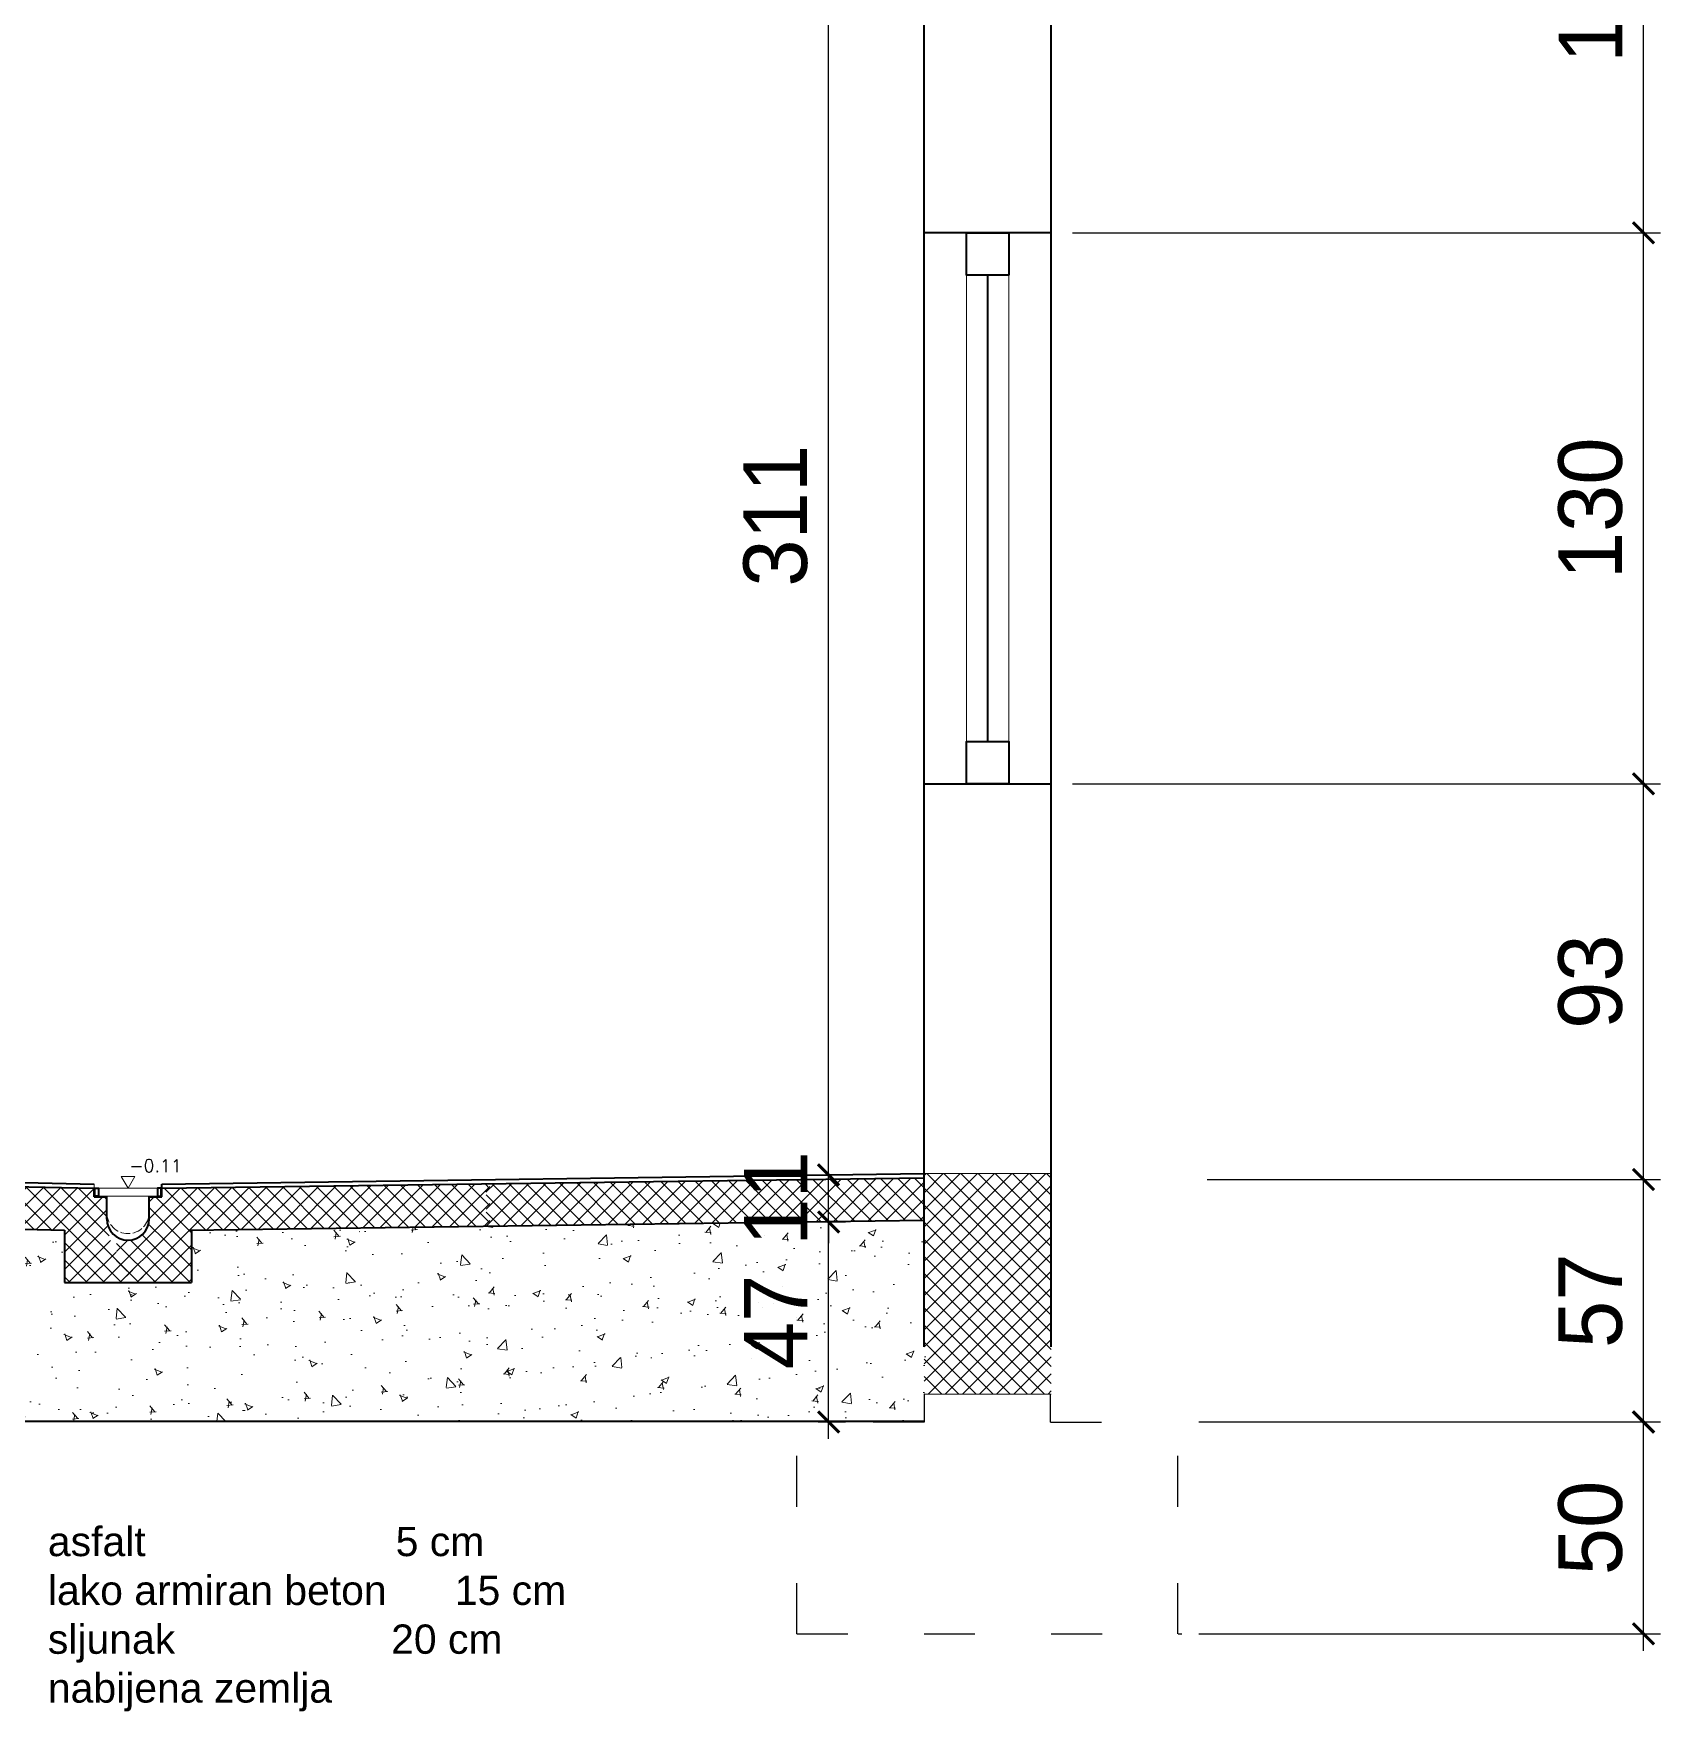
# Model space of a CAD drawing. Header units: millimetres. Extents: x 73 to 57768, y -40361 to 10065.
# Drawn here: x 55808.4 to 56192.4, y -11908.1 to -11512.2 of the extents above; entities that cross this region are included whole.
import ezdxf

# ---------------------------------------------------------------- set-up
doc = ezdxf.new("R2010")
doc.units = ezdxf.units.MM
for name, pattern in [('ACAD_ISO02W100', [15, 12, -3]), ('ACAD_ISO03W100', [30, 12, -18]), ('DASHED2', [9.525, 6.35, -3.175])]:
    doc.linetypes.add(name, pattern=pattern)
for name, color, linetype, lineweight in [('cijevi', 151, 'ACAD_ISO03W100', 30), ('kote', 124, 'Continuous', 5), ('kote i opisi', 32, 'Continuous', 5), ('kote i srafura', 9, 'Continuous', 5), ('shrafura', 2, 'Continuous', 5)]:
    doc.layers.add(name, color=color, linetype=linetype, lineweight=lineweight)
doc.layers.add('pogled', color=7, linetype='Continuous', lineweight=5, true_color=0x8db1c3)
doc.layers.add('presjek', color=7, linetype='Continuous', lineweight=40, true_color=0xe37da2)
doc.layers.add('TEXT', color=7, linetype='Continuous')
doc.styles.add('1na10', font='simplex.shx', dxfattribs={"width": 0.8, "height": 3})
doc.styles.add('1na50', font='', dxfattribs={"height": 15})
doc.styles.get('1na50').set_extended_font_data('SwitzerlandCondLight BH')
doc.dimstyles.new('1na50', dxfattribs={"dimtxt": 2.5, "dimasz": 5, "dimexe": 4, "dimexo": 5, "dimgap": 5, "dimtad": 1, "dimdec": 0, "dimtxsty": '1na50', "dimblk": 'ARCHTICK', "dimcen": 2.5, "dimdle": 4, "dimadec": 0, "dimazin": 0, "dimtfac": 1, "dimtdec": 0, "dimtix": 1, "dimtmove": 0, "dimatfit": 3, "dimldrblk": 'ARCHTICK', "dimfxl": 1, "dimarcsym": 0})
pattern_1 = [(130, (133093.063, 15767.811), (-18.218467, -1.5939086), [1.905, -20.955]), (185, (133093.063, 15767.811), (3.5242826, 19.1056643), [1.524, -16.764]), (79.549, (133091.544, 15767.679), (-14.69425, 17.5116688), [1.619, -17.809]), (133.8158, (133093.063, 15772.891), (-27.107904, -4.204233), [2.8575, -31.4325]), (83.3644, (133090.804, 15772.54), (-23.7404234, 24.742556), [2.4285, -26.7135]), (188.816, (133093.063, 15772.891), (-23.740461, 24.742512), [2.286, -25.146]), (159, (133090.523, 15771.621), (-15.161488, -10.2265519), [1.905, -20.955]), (214, (133090.523, 15771.621), (-6.180203, 18.4187966), [1.524, -16.764]), (108.5486, (133089.26, 15770.77), (-21.341649, 8.1922858), [1.619, -17.809]), (142.5, (133093.0626, 15767.8115), (-0.3088603, 8.4555039), [0, -16.5608, 0, -17.018, 0, -16.8275]), (172.5, (133093.063, 15767.8115), (-6.6819663, 10.0180575), [0, -9.7028, 0, -16.1798, 0, -6.4135]), (212.5, (133098.727, 15767.8115), (-13.5590595, -0.5728744), [0, -6.35, 0, -19.812, 0, -26.289]), (222.5, (133101.267, 15767.811), (-14.8129181, 2.5426491), [0, -8.255, 0, -13.1572, 0, -18.669])]
pattern_2 = [(135, (133093.0626, 15767.8115), (2.02055763, 2.02055763), []), (45, (133093.0626, 15767.8115), (2.02055763, -2.02055763), [])]

# ---------------------------------------------------------------- blocks, each defined once
blk = doc.blocks.new('_ArchTick')
at = {"layer": 'kote', "color": 0, "const_width": 0.15}
blk.add_lwpolyline([(-0.5, -0.5), (0.5, 0.5)], dxfattribs=at)
blk = doc.blocks.new('*D1212')
at = {"layer": 'Defpoints', "color": 0}
for p in [(56078.48, -11839.84), (56188.44, -11839.84), (56078.48, -11889.84)]:
    blk.add_point(p, dxfattribs=at)
at = {"layer": 'kote i srafura', "color": 0, "lineweight": -2}
for p, q in [((56188.44, -11893.84), (56188.44, -11835.84)), ((56083.48, -11839.84), (56192.44, -11839.84)), ((56083.48, -11889.84), (56192.44, -11889.84))]:
    blk.add_line(p, q, dxfattribs=at)
at = {"layer": 'kote i srafura', "color": 0, "lineweight": -2, "xscale": 5, "yscale": 5, "zscale": 5}
for p, rotation in [((56188.44, -11839.84), 90), ((56188.44, -11889.84), 270)]:
    blk.add_blockref('_ArchTick', p, dxfattribs=dict(at, rotation=rotation))
at = {"layer": 'kote i srafura', "color": 0, "insert": (56175.94, -11864.84), "char_height": 15, "attachment_point": 5, "rotation": 90, "style": '1na50'}
blk.add_mtext('50', dxfattribs=at)
blk = doc.blocks.new('*D1214')
at = {"layer": 'Defpoints', "color": 0}
for p in [(56080.43, -11782.62), (56188.44, -11782.62), (56078.82, -11839.84)]:
    blk.add_point(p, dxfattribs=at)
at = {"layer": 'kote i srafura', "color": 0, "lineweight": -2}
for p, q in [((56188.44, -11843.84), (56188.44, -11778.62)), ((56085.43, -11782.62), (56192.44, -11782.62)), ((56083.82, -11839.84), (56192.44, -11839.84))]:
    blk.add_line(p, q, dxfattribs=at)
at = {"layer": 'kote i srafura', "color": 0, "lineweight": -2, "xscale": 5, "yscale": 5, "zscale": 5}
for p, rotation in [((56188.44, -11782.62), 90), ((56188.44, -11839.84), 270)]:
    blk.add_blockref('_ArchTick', p, dxfattribs=dict(at, rotation=rotation))
at = {"layer": 'kote i srafura', "color": 0, "insert": (56175.94, -11811.23), "char_height": 15, "attachment_point": 5, "rotation": 90, "style": '1na50'}
blk.add_mtext('57', dxfattribs=at)
blk = doc.blocks.new('*D1215')
at = {"layer": 'Defpoints', "color": 0}
for p in [(56048.61, -11689.23), (56188.44, -11689.23), (56080.43, -11782.62)]:
    blk.add_point(p, dxfattribs=at)
at = {"layer": 'kote i srafura', "color": 0, "lineweight": -2}
for p, q in [((56188.44, -11786.62), (56188.44, -11685.23)), ((56053.61, -11689.23), (56192.44, -11689.23)), ((56085.43, -11782.62), (56192.44, -11782.62))]:
    blk.add_line(p, q, dxfattribs=at)
at = {"layer": 'kote i srafura', "color": 0, "lineweight": -2, "xscale": 5, "yscale": 5, "zscale": 5}
for p, rotation in [((56188.44, -11689.23), 90), ((56188.44, -11782.62), 270)]:
    blk.add_blockref('_ArchTick', p, dxfattribs=dict(at, rotation=rotation))
at = {"layer": 'kote i srafura', "color": 0, "insert": (56175.94, -11735.92), "char_height": 15, "attachment_point": 5, "rotation": 90, "style": '1na50'}
blk.add_mtext('93', dxfattribs=at)
blk = doc.blocks.new('*D1216')
at = {"layer": 'Defpoints', "color": 0}
for p in [(56048.61, -11559.23), (56188.44, -11559.23), (56048.61, -11689.23)]:
    blk.add_point(p, dxfattribs=at)
at = {"layer": 'kote i srafura', "color": 0, "lineweight": -2}
for p, q in [((56188.44, -11693.23), (56188.44, -11555.23)), ((56053.61, -11559.23), (56192.44, -11559.23)), ((56053.61, -11689.23), (56192.44, -11689.23))]:
    blk.add_line(p, q, dxfattribs=at)
at = {"layer": 'kote i srafura', "color": 0, "lineweight": -2, "xscale": 5, "yscale": 5, "zscale": 5}
for p, rotation in [((56188.44, -11559.23), 90), ((56188.44, -11689.23), 270)]:
    blk.add_blockref('_ArchTick', p, dxfattribs=dict(at, rotation=rotation))
at = {"layer": 'kote i srafura', "color": 0, "insert": (56175.94, -11624.23), "char_height": 15, "attachment_point": 5, "rotation": 90, "style": '1na50'}
blk.add_mtext('130', dxfattribs=at)
blk = doc.blocks.new('*D1217')
at = {"layer": 'Defpoints', "color": 0}
for p in [(56048.61, -11445.42), (56188.44, -11445.42), (56048.61, -11559.23)]:
    blk.add_point(p, dxfattribs=at)
at = {"layer": 'kote i srafura', "color": 0, "lineweight": -2}
for p, q in [((56188.44, -11563.23), (56188.44, -11441.42)), ((56053.61, -11445.42), (56192.44, -11445.42)), ((56053.61, -11559.23), (56192.44, -11559.23))]:
    blk.add_line(p, q, dxfattribs=at)
at = {"layer": 'kote i srafura', "color": 0, "lineweight": -2, "xscale": 5, "yscale": 5, "zscale": 5}
for p, rotation in [((56188.44, -11445.42), 90), ((56188.44, -11559.23), 270)]:
    blk.add_blockref('_ArchTick', p, dxfattribs=dict(at, rotation=rotation))
at = {"layer": 'kote i srafura', "color": 0, "insert": (56175.94, -11502.33), "char_height": 15, "attachment_point": 5, "rotation": 90, "style": '1na50'}
blk.add_mtext('114', dxfattribs=at)
blk = doc.blocks.new('*D1219')
at = {"layer": 'Defpoints', "color": 0}
for p in [(55987.96, -11792.64), (55996.07, -11792.64), (55988.61, -11839.84)]:
    blk.add_point(p, dxfattribs=at)
at = {"layer": 'kote i srafura', "color": 0, "lineweight": -2}
for p, q in [((55996.07, -11843.84), (55996.07, -11788.64)), ((55992.96, -11792.64), (56000.07, -11792.64)), ((55993.61, -11839.84), (56000.07, -11839.84))]:
    blk.add_line(p, q, dxfattribs=at)
at = {"layer": 'kote i srafura', "color": 0, "lineweight": -2, "xscale": 5, "yscale": 5, "zscale": 5}
for p, rotation in [((55996.07, -11792.64), 90), ((55996.07, -11839.84), 270)]:
    blk.add_blockref('_ArchTick', p, dxfattribs=dict(at, rotation=rotation))
at = {"layer": 'kote i srafura', "color": 0, "insert": (55983.57, -11816.24), "char_height": 15, "attachment_point": 5, "rotation": 90, "style": '1na50'}
blk.add_mtext('47', dxfattribs=at)
blk = doc.blocks.new('*D1220')
at = {"layer": 'Defpoints', "color": 0}
for p in [(55996.07, -11781.52), (55996.24, -11781.52), (55987.96, -11792.64)]:
    blk.add_point(p, dxfattribs=at)
at = {"layer": 'kote i srafura', "color": 0, "lineweight": -2}
for p, q in [((55996.07, -11781.52), (55996.07, -11776.52)), ((55991.24, -11781.52), (55992.07, -11781.52)), ((55996.07, -11792.64), (55996.07, -11781.52)), ((55992.96, -11792.64), (56000.07, -11792.64)), ((55996.07, -11792.64), (55996.07, -11797.64))]:
    blk.add_line(p, q, dxfattribs=at)
at = {"layer": 'kote i srafura', "color": 0, "lineweight": -2, "xscale": 5, "yscale": 5, "zscale": 5}
for p, rotation in [((55996.07, -11781.52), 270), ((55996.07, -11792.64), 90)]:
    blk.add_blockref('_ArchTick', p, dxfattribs=dict(at, rotation=rotation))
at = {"layer": 'kote i srafura', "color": 0, "insert": (55983.57, -11787.08), "char_height": 15, "attachment_point": 5, "rotation": 90, "style": '1na50'}
blk.add_mtext('11', dxfattribs=at)
blk = doc.blocks.new('*D1221')
at = {"layer": 'Defpoints', "color": 0}
for p in [(55987.42, -11470.44), (55996.07, -11470.44), (55996.24, -11781.52)]:
    blk.add_point(p, dxfattribs=at)
at = {"layer": 'kote i srafura', "color": 0, "lineweight": -2}
for p, q in [((55996.07, -11785.52), (55996.07, -11466.44)), ((55992.42, -11470.44), (56000.07, -11470.44)), ((55991.24, -11781.52), (55992.07, -11781.52))]:
    blk.add_line(p, q, dxfattribs=at)
at = {"layer": 'kote i srafura', "color": 0, "lineweight": -2, "xscale": 5, "yscale": 5, "zscale": 5}
for p, rotation in [((55996.07, -11470.44), 90), ((55996.07, -11781.52), 270)]:
    blk.add_blockref('_ArchTick', p, dxfattribs=dict(at, rotation=rotation))
at = {"layer": 'kote i srafura', "color": 0, "insert": (55983.57, -11625.98), "char_height": 15, "attachment_point": 5, "rotation": 90, "style": '1na50'}
blk.add_mtext('311', dxfattribs=at)

msp = doc.modelspace()

# ---------------------------------------------------------------- hatches: boundary and pattern name
at = {"layer": 'shrafura', "linetype": 'ACAD_ISO03W100', "ltscale": 5}
h = msp.add_hatch(dxfattribs=at)
h.set_pattern_fill('ANSI37', color=256, scale=0.9, style=0)
h.set_pattern_definition(pattern_2)
h.paths.add_polyline_path([(55777.97, -11783.723), (55822.692, -11784.685), (55822.692, -11786.685), (55825.692, -11786.685), (55825.692, -11791.943, 0.3937449), (55839.637, -11806.906), (55840.18, -11806.943), (55815.692, -11806.943), (55815.692, -11794.536), (55777.97, -11793.726)])
h = msp.add_hatch(dxfattribs=at)
h.set_pattern_fill('ANSI37', color=256, scale=0.9, style=0)
h.set_pattern_definition(pattern_2)
h.paths.add_polyline_path([(55845.692, -11794.589), (55845.692, -11797.297), (55840.341, -11796.931, -0.3937449), (55835.692, -11791.943), (55835.692, -11786.685), (55838.692, -11786.685), (55838.692, -11784.685), (55916.12, -11783.622), (55916.12, -11793.623)])
h = msp.add_hatch(dxfattribs=at)
h.set_pattern_fill('ANSI37', color=256, scale=0.9, style=0)
h.paths.add_polyline_path([(56018.611, -11792.217), (56018.611, -11782.216), (55915.165, -11783.635), (55915.302, -11793.634)])
h = msp.add_hatch(dxfattribs=at)
h.set_pattern_fill('AR-CONC', color=256, scale=0.1, style=0)
h.set_pattern_definition(pattern_1)
h.paths.add_polyline_path([(55642.265, -11789.393), (55752.692, -11789.393), (55752.692, -11793.182), (55815.692, -11794.536), (55815.692, -11806.943), (55840.18, -11806.943), (55916.12, -11812.14), (55916.12, -11839.737), (55642.265, -11839.737)])
h = msp.add_hatch(dxfattribs=at)
h.set_pattern_fill('ANSI37', color=256, scale=0.9, style=0)
h.set_pattern_definition(pattern_2)
h.paths.add_polyline_path([(55827.996, -11799.931), (55827.996, -11796.154, 0.5927707), (55835.692, -11791.943, 0.3949249), (55840.361, -11796.932), (55845.692, -11797.297), (55845.692, -11806.943), (55840.18, -11806.943), (55839.637, -11806.906, -0.2391163)])
h.paths.add_polyline_path([(55827.996, -11799.931, 0.2391163), (55839.637, -11806.906), (55840.18, -11806.943), (55827.996, -11806.943)], flags=17)
h = msp.add_hatch(dxfattribs=at)
h.set_pattern_fill('AR-CONC', color=256, scale=0.1, style=0)
h.set_pattern_definition(pattern_1)
h.paths.add_polyline_path([(55845.692, -11797.297), (55916.12, -11802.118), (55916.12, -11812.14), (55840.18, -11806.943), (55845.692, -11806.943)])
h.paths.add_polyline_path([(55845.692, -11797.297), (55845.692, -11794.589), (55916.12, -11793.623), (55916.12, -11802.118)])
h = msp.add_hatch(dxfattribs=at)
h.set_pattern_fill('AR-CONC', color=256, scale=0.1, style=0)
h.set_pattern_definition([(50, (0, 0), (18.218467, -1.5939086), [1.905, -20.955]), (355, (0, 0), (-3.5242826, 19.105664), [1.524, -16.764]), (100.451, (1.518, -0.133), (14.69425, 17.511669), [1.619, -17.809]), (46.1842, (0, 5.08), (27.107904, -4.204233), [2.8575, -31.4325]), (96.6356, (2.26, 4.73), (23.740423, 24.742556), [2.4285, -26.7135]), (351.184, (0, 5.08), (23.74046, 24.742512), [2.286, -25.146]), (21, (2.54, 3.81), (15.161488, -10.226552), [1.905, -20.955]), (326, (2.54, 3.81), (6.180203, 18.4187966), [1.524, -16.764]), (71.4514, (3.803, 2.958), (21.341649, 8.192286), [1.619, -17.809]), (37.5, (0, 0), (0.3088603, 8.4555039), [0, -16.5608, 0, -17.018, 0, -16.8275]), (7.5, (0, 0), (6.6819663, 10.0180575), [0, -9.7028, 0, -16.1798, 0, -6.4135]), (327.5, (-5.664, 0), (13.5590595, -0.5728744), [0, -6.35, 0, -19.812, 0, -26.289]), (317.5, (-8.204, 0), (14.8129181, 2.542649), [0, -8.255, 0, -13.1572, 0, -18.669])])
h.paths.add_polyline_path([(55915.302, -11793.634), (55915.302, -11839.737), (56018.611, -11839.737), (56018.611, -11833.258), (56019.578, -11833.258), (56021.184, -11831.653), (56019.163, -11829.632), (56021.184, -11827.612), (56019.163, -11825.591), (56021.184, -11823.57), (56019.163, -11821.55), (56018.611, -11822.102), (56018.611, -11792.217)])

# ---------------------------------------------------------------- linework, layer by layer
at = {"layer": 'cijevi'}
for p, q in [((56018.611, -11833.258), (56018.611, -11839.842)), ((56048.476, -11839.842), (56048.476, -11833.258)), ((55988.611, -11889.842), (55988.611, -11839.842)), ((56018.611, -11839.842), (55988.611, -11839.842)), ((56048.476, -11839.842), (56078.476, -11839.842)), ((56078.476, -11889.842), (56078.476, -11839.842)), ((55988.611, -11889.842), (56079.48, -11889.842))]:
    msp.add_line(p, q, dxfattribs=at)
at = {"layer": 'kote i opisi', "ltscale": 55}
msp.add_lwpolyline([(55830.692, -11784.685), (55832.311, -11781.882), (55829.074, -11781.882)], close=True, dxfattribs=at)
at = {"layer": 'pogled'}
for p, q in [((55837.658, -11784.685), (55823.727, -11784.685)), ((55837.658, -11784.685), (55823.727, -11784.685)), ((55823.727, -11786.565), (55837.658, -11786.565)), ((55823.727, -11786.565), (55837.658, -11786.565)), ((55885.417, -11794.966), (55885.244, -11794.9))]:
    msp.add_line(p, q, dxfattribs=at)
for points in [[(56028.611, -11569.229), (56028.611, -11679.229)], [(56038.611, -11569.229), (56038.611, -11679.229)]]:
    msp.add_lwpolyline(points, dxfattribs=at)
at = {"layer": 'pogled', "linetype": 'ACAD_ISO02W100', "ltscale": 0.2}
msp.add_arc((55830.692, -11790.385), 5, 180, 0, dxfattribs=at)
msp.add_arc((55830.692, -11790.385), 5, 180, 0, dxfattribs=at)
at = {"layer": 'pogled', "linetype": 'DASHED2'}
msp.add_arc((55820.692, -11792.522), 5, 357.8403, 0, dxfattribs=at)
at = {"layer": 'presjek'}
for p, q in [((56048.611, -11822.119), (56048.611, -11445.422)), ((56018.611, -11822.119), (56018.611, -11452.428)), ((56018.611, -11689.229), (56048.611, -11689.229)), ((55762.692, -11782.395), (55822.692, -11783.685)), ((55762.692, -11783.395), (55822.692, -11784.685)), ((55838.692, -11783.685), (56018.611, -11781.216)), ((55838.692, -11784.685), (56018.611, -11782.216)), ((55838.692, -11786.685), (55838.692, -11783.685)), ((55822.692, -11786.685), (55822.692, -11784.685)), ((55822.692, -11786.685), (55822.692, -11784.685)), ((55822.692, -11786.685), (55825.692, -11786.685)), ((55822.692, -11786.685), (55825.692, -11786.685)), ((55825.692, -11791.943), (55825.692, -11786.685)), ((55825.692, -11791.943), (55825.692, -11786.685)), ((55835.692, -11791.943), (55835.692, -11786.685)), ((55835.692, -11786.685), (55838.692, -11786.685)), ((55835.692, -11786.685), (55838.692, -11786.685)), ((55835.692, -11791.943), (55835.692, -11786.685)), ((55838.692, -11786.685), (55838.692, -11784.685)), ((55752.692, -11793.182), (55815.692, -11794.536)), ((55815.692, -11794.536), (55815.692, -11806.943)), ((55845.142, -11794.597), (56018.611, -11792.217)), ((55845.692, -11794.589), (55845.692, -11806.943)), ((55815.692, -11806.943), (55845.692, -11806.943))]:
    msp.add_line(p, q, dxfattribs=at)
for points in [[(56048.611, -11559.229), (56018.611, -11559.229)], [(56038.611, -11569.229), (56028.611, -11569.229), (56028.611, -11559.229), (56038.611, -11559.229), (56038.611, -11569.229)], [(56033.611, -11569.229), (56033.611, -11679.229)], [(56038.611, -11689.229), (56028.611, -11689.229), (56028.611, -11679.229), (56038.611, -11679.229), (56038.611, -11689.229)], [(56018.611, -11839.737), (54103.476, -11839.737)]]:
    msp.add_lwpolyline(points, dxfattribs=at)
for points in [[(55822.886, -11784.685), (55823.727, -11784.685), (55823.727, -11786.565), (55822.886, -11786.565)], [(55822.886, -11784.685), (55823.727, -11784.685), (55823.727, -11786.565), (55822.886, -11786.565)], [(55838.499, -11784.685), (55837.658, -11784.685), (55837.658, -11786.565), (55838.499, -11786.565)], [(55838.499, -11784.685), (55837.658, -11784.685), (55837.658, -11786.565), (55838.499, -11786.565)]]:
    msp.add_lwpolyline(points, close=True, dxfattribs=at)
msp.add_arc((55830.692, -11791.943), 5, 180, 0, dxfattribs=at)
msp.add_arc((55830.692, -11791.943), 5, 180, 0, dxfattribs=at)
at = {"layer": 'shrafura', "ltscale": 5}
for p, q in [((56018.611, -11781.691), (56019.086, -11781.216)), ((56018.611, -11785.732), (56023.127, -11781.216)), ((56018.611, -11789.773), (56027.168, -11781.216)), ((56018.611, -11793.814), (56031.209, -11781.216)), ((56018.611, -11797.855), (56035.25, -11781.216)), ((56018.611, -11801.896), (56039.291, -11781.216)), ((56018.611, -11805.938), (56043.332, -11781.216)), ((56018.611, -11809.979), (56047.374, -11781.216)), ((56048.611, -11781.216), (56018.611, -11781.216)), ((56048.611, -11810.587), (56019.241, -11781.216)), ((56048.611, -11806.545), (56023.282, -11781.216)), ((56048.611, -11802.504), (56027.323, -11781.216)), ((56048.611, -11798.463), (56031.364, -11781.216)), ((56048.611, -11794.422), (56035.405, -11781.216)), ((56048.611, -11790.381), (56039.446, -11781.216)), ((56048.611, -11786.34), (56043.487, -11781.216)), ((56048.611, -11782.299), (56047.528, -11781.216)), ((56018.611, -11814.02), (56048.611, -11784.02)), ((56048.611, -11814.628), (56018.611, -11784.628)), ((56018.611, -11818.061), (56048.611, -11788.061)), ((56048.611, -11818.669), (56018.611, -11788.669)), ((56048.611, -11822.71), (56018.611, -11792.71)), ((56048.611, -11826.751), (56018.611, -11796.751)), ((56048.611, -11830.792), (56018.611, -11800.792)), ((56047.036, -11833.258), (56018.611, -11804.833)), ((56042.995, -11833.258), (56018.611, -11808.874)), ((56023.62, -11833.258), (56048.611, -11808.267)), ((56038.954, -11833.258), (56018.611, -11812.916)), ((56027.661, -11833.258), (56048.611, -11812.308)), ((56034.912, -11833.258), (56018.611, -11816.957)), ((56031.702, -11833.258), (56048.611, -11816.349)), ((56035.743, -11833.258), (56048.611, -11820.39)), ((56039.784, -11833.258), (56048.611, -11824.431)), ((56043.825, -11833.258), (56048.611, -11828.472)), ((56018.748, -11833.258), (56018.611, -11833.121)), ((56047.866, -11833.258), (56048.611, -11832.513))]:
    msp.add_line(p, q, dxfattribs=at)
at = {"layer": 'shrafura', "linetype": 'ACAD_ISO03W100', "ltscale": 5}
for p, q in [((56018.611, -11822.102), (56048.611, -11792.102)), ((56018.611, -11826.143), (56048.611, -11796.143)), ((56018.611, -11830.184), (56048.611, -11800.184)), ((56019.578, -11833.258), (56048.611, -11804.225)), ((56030.871, -11833.258), (56018.611, -11820.998)), ((56026.83, -11833.258), (56018.611, -11825.039)), ((56022.789, -11833.258), (56018.611, -11829.08)), ((56018.611, -11833.258), (56048.611, -11833.258))]:
    msp.add_line(p, q, dxfattribs=at)
msp.add_lwpolyline([(55825.692, -11791.943), (55825.692, -11786.685), (55822.692, -11786.685), (55822.692, -11783.685)], dxfattribs=at)

# ---------------------------------------------------------------- texts
at = {"layer": 'kote', "ltscale": 55, "style": '1na10'}
msp.add_text('-0.11', height=3, dxfattribs=at).set_placement((55831.033, -11780.868))
at = {"layer": 'TEXT', "insert": (55811.781, -11864.582), "char_height": 6.912, "width": 138.16649, "attachment_point": 1}
msp.add_mtext('{\\fArial|b0|i0|c0|p34;asfalt                      5 cm\\Plako armiran beton      15 cm\\Psljunak                   20 cm\\Pnabijena zemlja}', dxfattribs=at)

# ---------------------------------------------------------------- dimensions: what is measured, and where the dimension line sits
at = {"layer": 'kote i srafura'}
for base, p1, p2, picture, middle in [((56188.438, -11445.422), (56048.611, -11559.229), (56048.611, -11445.422), '*D1217', (56175.938, -11502.326)), ((55996.069, -11470.437), (55996.241, -11781.523), (55987.418, -11470.437), '*D1221', (55983.569, -11625.98)), ((56188.438, -11559.229), (56048.611, -11689.229), (56048.611, -11559.229), '*D1216', (56175.938, -11624.229)), ((56188.438, -11689.229), (56080.43, -11782.616), (56048.611, -11689.229), '*D1215', (56175.938, -11735.923)), ((55996.069, -11781.523), (55987.963, -11792.638), (55996.241, -11781.523), '*D1220', (55983.569, -11787.08)), ((56188.438, -11782.616), (56078.815, -11839.842), (56080.43, -11782.616), '*D1214', (56175.938, -11811.229))]:
    dim = msp.add_linear_dim(base=base, p1=p1, p2=p2, angle=90, dimstyle='1na50', override={"dimtmove": 1}, dxfattribs=at)
    dim.commit()
    dim.dimension.update_dxf_attribs({"geometry": picture, "text_midpoint": middle})
for base, p1, p2, picture, middle in [((55996.069, -11792.638), (55988.611, -11839.842), (55987.963, -11792.638), '*D1219', (55983.569, -11816.24)), ((56188.438, -11839.842), (56078.476, -11889.842), (56078.476, -11839.842), '*D1212', (56175.938, -11864.842))]:
    dim = msp.add_linear_dim(base=base, p1=p1, p2=p2, angle=90, dimstyle='1na50', dxfattribs=at)
    dim.commit()
    dim.dimension.update_dxf_attribs({"geometry": picture, "text_midpoint": middle})

doc.saveas('drawing.dxf')
